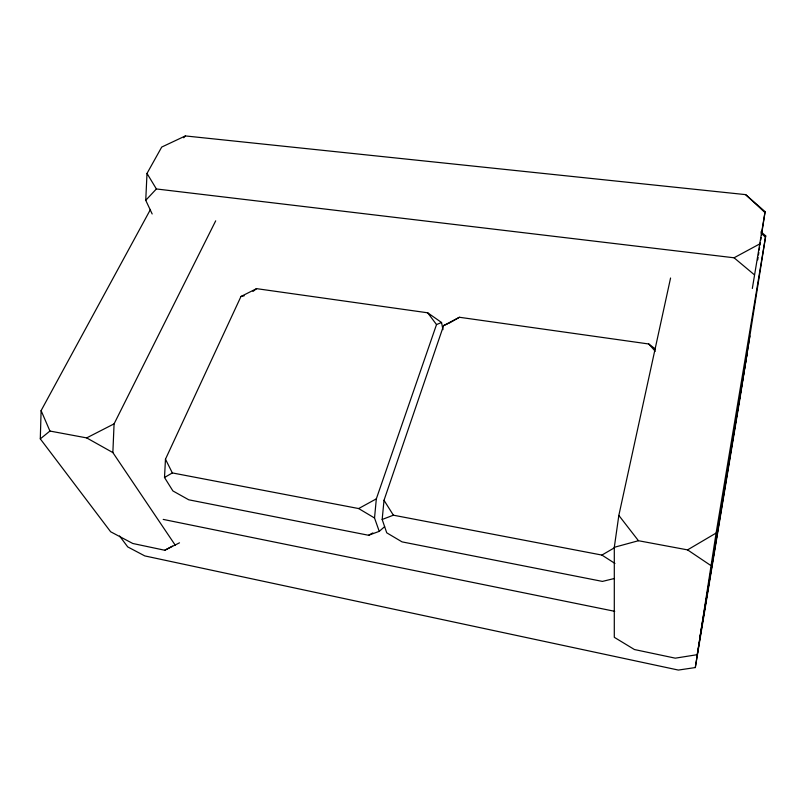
<?xml version="1.0" encoding="UTF-8"?>
<svg xmlns="http://www.w3.org/2000/svg" width="806" height="806" viewBox="0 0 806 806"><rect width="100%" height="100%" fill="white"/><g stroke="black" fill="none" stroke-linecap="round" stroke-linejoin="round"><path stroke-width="1.21" d="M670.572 278.01L618.837 515.417L614.303 547.294L614.293 637.314L634.433 649.535L675.287 658.17L697.2 654.684L747.414 351.89M179.496 542.821L164.767 550.246L132.778 543.486L110.634 531.759L40.3 438.867L41.106 410.617L150.48 209.429M175.335 545.319L112.86 452.579L114.079 423.855L215.696 220.834M152.173 213.973L145.745 200.311L147.004 173.431L161.714 147.065L185.38 135.932L745.621 194.629L765.096 211.656L761.499 235.14M384.643 526.661L379.243 531.345L368.584 535.275L188.755 499.801L172.907 490.945L164.505 477.505L165.472 459.198L240.974 296.477L256.57 288.649L427.694 312.799L441.547 322.491L442.968 329.654M379.243 531.345L374.528 517.996L376.331 498.854L436.52 324.566L441.547 322.491M614.484 578.476L602.414 581.408L402.033 541.874L386.739 532.816L382.175 519.477L384.009 500.294L443.602 325.584L459.43 317.272L648.78 343.991L655.359 348.998M752.33 288.477L765.096 211.656M119.55 535.99L127.741 546.921L144.808 555.918L678.37 670.068L695.306 667.559L716.101 533.058L765.7 235.866L760.985 231.796M757.711 259.864L758.093 257.396M758.476 254.918L758.849 252.449M759.232 249.981L759.605 247.502M759.987 245.034L760.36 242.556M760.743 240.087L761.126 237.619M765.7 235.866L740.19 397.056L695.306 667.559M700.172 635.763L749.912 335.961M183.728 137.766L185.38 135.932M145.745 200.311L156.384 188.957L734.065 257.789L754.406 274.816M40.3 438.867L49.932 431.049L86.675 437.9L112.86 452.579M252.983 291.429L256.57 288.649M614.303 547.294L638.453 540.725L687.558 549.883L716.101 533.058M164.505 477.505L172.343 472.921L358.66 508.556L374.528 517.996M382.175 519.477L393.388 515.195L601.901 555.072L614.565 547.707M448.539 323.498L459.43 317.272M368.584 535.275L372.825 532.927M358.66 508.556L376.331 498.854M734.065 257.789L759.363 244.117M164.767 550.246L172.454 546.105M86.675 437.9L114.079 423.855M443.602 325.584L447.552 323.911M240.974 296.477L244.198 295.802M163.205 519.407L614.726 611.321M601.901 555.072L614.948 563.444M687.558 549.883L710.842 565.53M745.621 194.629L764.743 212.341M760.955 232.944L765.368 237.105M648.78 343.991L655.248 351.245M618.837 515.417L638.453 540.725M427.694 312.799L436.52 324.566M384.009 500.294L393.388 515.195M147.004 173.431L156.384 188.957M165.472 459.198L172.343 472.921M41.106 410.617L49.932 431.049"/></g></svg>
